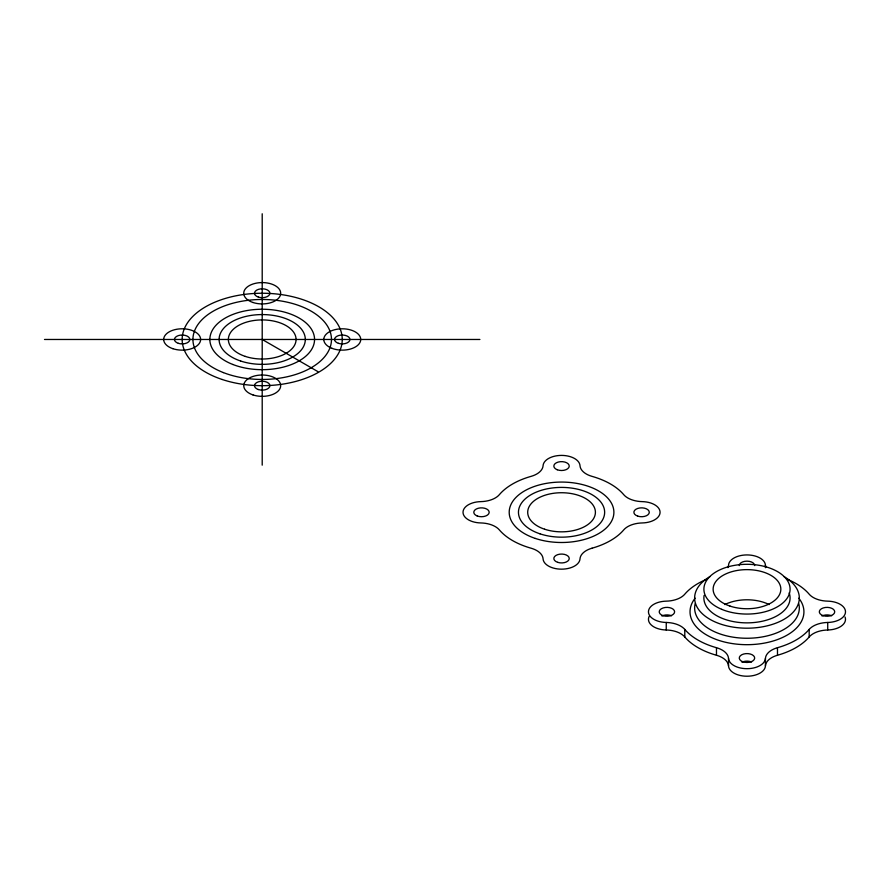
<?xml version="1.0" encoding="UTF-8"?>
<svg xmlns="http://www.w3.org/2000/svg" width="890" height="890" viewBox="0 0 890 890"><rect width="100%" height="100%" fill="white"/><g stroke="black" fill="none" stroke-linecap="round" stroke-linejoin="round"><path stroke-width="1.33" d="M845.055 617.026A18.468 10.669 0 0 1 827.722 629.998A21.549 12.438 0 0 0 809.177 636.962A69.275 39.994 0 0 1 777.482 655.251A21.549 12.438 0 0 0 765.433 665.965A18.468 10.669 0 0 1 746.977 676.222A18.468 10.669 0 0 1 728.521 665.965A21.549 12.438 0 0 0 716.472 655.251A69.275 39.994 0 0 1 684.788 636.962A21.549 12.438 0 0 0 666.243 629.998L666.243 622.466A18.468 10.669 0 0 1 648.454 611.808A18.468 10.669 0 0 1 666.243 601.151A21.549 12.438 0 0 0 684.788 594.186A69.275 39.994 0 0 1 706.682 579.268M777.482 655.251L777.482 647.709A69.275 39.994 0 0 0 809.177 629.419A21.549 12.438 0 0 1 827.722 622.466A18.468 10.669 0 0 0 845.5 611.808A18.468 10.669 0 0 0 827.722 601.151A21.549 12.438 0 0 1 809.177 594.186A69.275 39.994 0 0 0 787.205 579.245M827.722 629.998L827.722 622.466M44.5 339.468L479.91 339.468M262.205 339.468L317.897 371.62M809.177 629.419L809.177 636.962M727.942 567.609A21.549 12.438 0 0 0 728.521 565.195A18.468 10.669 0 0 1 746.977 554.926A18.468 10.669 0 0 1 765.433 565.195L765.433 567.698M777.482 647.709A21.549 12.438 0 0 0 765.433 658.422L765.433 665.965M666.243 622.466A21.549 12.438 0 0 1 684.788 629.419A69.275 39.994 0 0 0 716.472 647.709A21.549 12.438 0 0 1 728.521 658.422L728.521 665.965M716.472 647.709L716.472 655.251M684.788 629.419L684.788 636.962M262.205 213.778L262.205 465.159M783.99 576.609A52.343 30.216 0 0 1 783.99 619.34A52.343 30.216 0 0 1 709.964 619.34A52.343 30.216 0 0 1 709.964 576.609M789.163 592.873A43.098 24.887 0 0 1 749.191 622.833A43.098 24.887 0 0 1 704.101 595.41M666.243 629.998A18.468 10.669 0 0 1 649.233 616.269M741.937 662.205A7.699 4.439 0 0 1 751.594 662.004M821.982 615.991A7.699 4.439 0 0 1 831.638 615.791M661.893 615.991A7.699 4.439 0 0 1 671.538 615.791M765.433 658.422A18.468 10.669 0 0 1 746.977 668.69A18.468 10.669 0 0 1 728.521 658.422M765.812 567.086A21.549 12.438 0 0 1 765.433 565.195M739.279 565.584A7.699 4.439 0 0 1 746.977 561.145A7.699 4.439 0 0 1 754.676 565.584M798.786 598.147A56.96 32.886 0 0 1 746.977 644.683A56.96 32.886 0 0 1 695.168 598.147M798.786 603.731A52.343 30.216 0 0 1 746.977 638.252A52.343 30.216 0 0 1 695.168 603.731M724.805 604.566A33.864 19.558 0 0 1 769.16 604.566M742.66 661.704A7.699 4.439 0 0 0 754.653 658.333A7.699 4.439 0 0 0 743.617 654.028A7.699 4.439 0 0 0 742.66 661.704M823.183 615.658A7.699 4.439 0 0 0 834.72 611.808A7.699 4.439 0 0 0 823.183 607.959A7.699 4.439 0 0 0 823.183 615.658M663.083 615.658A7.699 4.439 0 0 0 674.62 611.808A7.699 4.439 0 0 0 663.083 607.959A7.699 4.439 0 0 0 663.083 615.658M721.69 609.327A43.098 24.887 0 0 0 789.853 591.75A43.098 24.887 0 0 0 729.399 566.463A43.098 24.887 0 0 0 721.69 609.327M730.045 606.112A33.864 19.558 0 0 0 780.841 589.18A33.864 19.558 0 0 0 730.045 572.248A33.864 19.558 0 0 0 730.045 606.112M592.05 548.196A69.275 39.994 0 0 0 623.734 529.895A21.549 12.438 0 0 1 642.28 522.942A18.468 10.669 0 0 0 660.069 512.284A18.468 10.669 0 0 0 642.28 501.626A21.549 12.438 0 0 1 623.734 494.673A69.275 39.994 0 0 0 592.05 476.373A21.549 12.438 0 0 1 580.002 465.67A18.468 10.669 0 0 0 561.546 455.402A18.468 10.669 0 0 0 543.078 465.67A21.549 12.438 0 0 1 531.041 476.373A69.275 39.994 0 0 0 499.346 494.673A21.549 12.438 0 0 1 480.8 501.626A18.468 10.669 0 0 0 463.022 512.284A18.468 10.669 0 0 0 480.8 522.942A21.549 12.438 0 0 1 499.346 529.895A69.275 39.994 0 0 0 531.041 548.196A21.549 12.438 0 0 1 543.078 558.898A18.468 10.669 0 0 0 561.546 569.166A18.468 10.669 0 0 0 580.002 558.898A21.549 12.438 0 0 1 592.05 548.196M557.696 562.346A7.699 4.439 0 0 0 569.244 558.497A7.699 4.439 0 0 0 557.696 554.648A7.699 4.439 0 0 0 557.696 562.346M637.741 516.133A7.699 4.439 0 0 0 649.288 512.284A7.699 4.439 0 0 0 637.741 508.435A7.699 4.439 0 0 0 637.741 516.133M557.229 469.753A7.699 4.439 0 0 0 569.222 466.382A7.699 4.439 0 0 0 558.186 462.077A7.699 4.439 0 0 0 557.229 469.753M477.185 515.966A7.699 4.439 0 0 0 489.166 512.607A7.699 4.439 0 0 0 478.13 508.29A7.699 4.439 0 0 0 477.185 515.966M544.613 529.216A33.864 19.558 0 0 0 595.41 512.284A33.864 19.558 0 0 0 544.613 495.352A33.864 19.558 0 0 0 544.613 529.216M539.996 533.833A43.098 24.887 0 0 0 604.644 512.284A43.098 24.887 0 0 0 539.996 490.735A43.098 24.887 0 0 0 539.996 533.833M535.368 538.45A52.343 30.216 0 0 0 613.889 512.284A52.343 30.216 0 0 0 535.368 486.118A52.343 30.216 0 0 0 535.368 538.45M331.903 348.301A18.468 10.669 0 0 0 360.684 340.225A18.468 10.669 0 0 0 334.184 329.867A18.468 10.669 0 0 0 331.903 348.301M252.971 394.915A18.468 10.669 0 0 0 280.684 385.682A18.468 10.669 0 0 0 252.971 376.448A18.468 10.669 0 0 0 252.971 394.915M172.916 348.702A18.468 10.669 0 0 0 200.628 339.468A18.468 10.669 0 0 0 172.916 330.223A18.468 10.669 0 0 0 172.916 348.702M252.971 302.489A18.468 10.669 0 0 0 280.684 293.244A18.468 10.669 0 0 0 252.971 284.01A18.468 10.669 0 0 0 252.971 302.489M223.379 372.587A69.275 39.994 0 0 0 331.303 342.316A69.275 39.994 0 0 0 231.934 303.49A69.275 39.994 0 0 0 223.379 372.587M232.869 364.488A52.343 30.216 0 0 0 314.415 341.615A52.343 30.216 0 0 0 239.332 312.279A52.343 30.216 0 0 0 232.869 364.488M240.656 361.017A43.098 24.887 0 0 0 305.315 339.468A43.098 24.887 0 0 0 240.656 317.908A43.098 24.887 0 0 0 240.656 361.017M245.273 356.401A33.864 19.558 0 0 0 296.07 339.468A33.864 19.558 0 0 0 245.273 322.536A33.864 19.558 0 0 0 245.273 356.401M178.311 343.318A7.699 4.439 0 0 0 189.848 339.468A7.699 4.439 0 0 0 178.311 335.619A7.699 4.439 0 0 0 178.311 343.318M258.356 297.093A7.699 4.439 0 0 0 269.904 293.244A7.699 4.439 0 0 0 258.356 289.395A7.699 4.439 0 0 0 258.356 297.093M338.411 343.318A7.699 4.439 0 0 0 349.948 339.468A7.699 4.439 0 0 0 338.411 335.619A7.699 4.439 0 0 0 338.411 343.318M258.356 389.531A7.699 4.439 0 0 0 269.904 385.682A7.699 4.439 0 0 0 258.356 381.832A7.699 4.439 0 0 0 258.356 389.531M222.177 379.485A80.044 46.213 0 0 0 342.25 339.468A80.044 46.213 0 0 0 222.177 299.441A80.044 46.213 0 0 0 222.177 379.485"/></g></svg>
